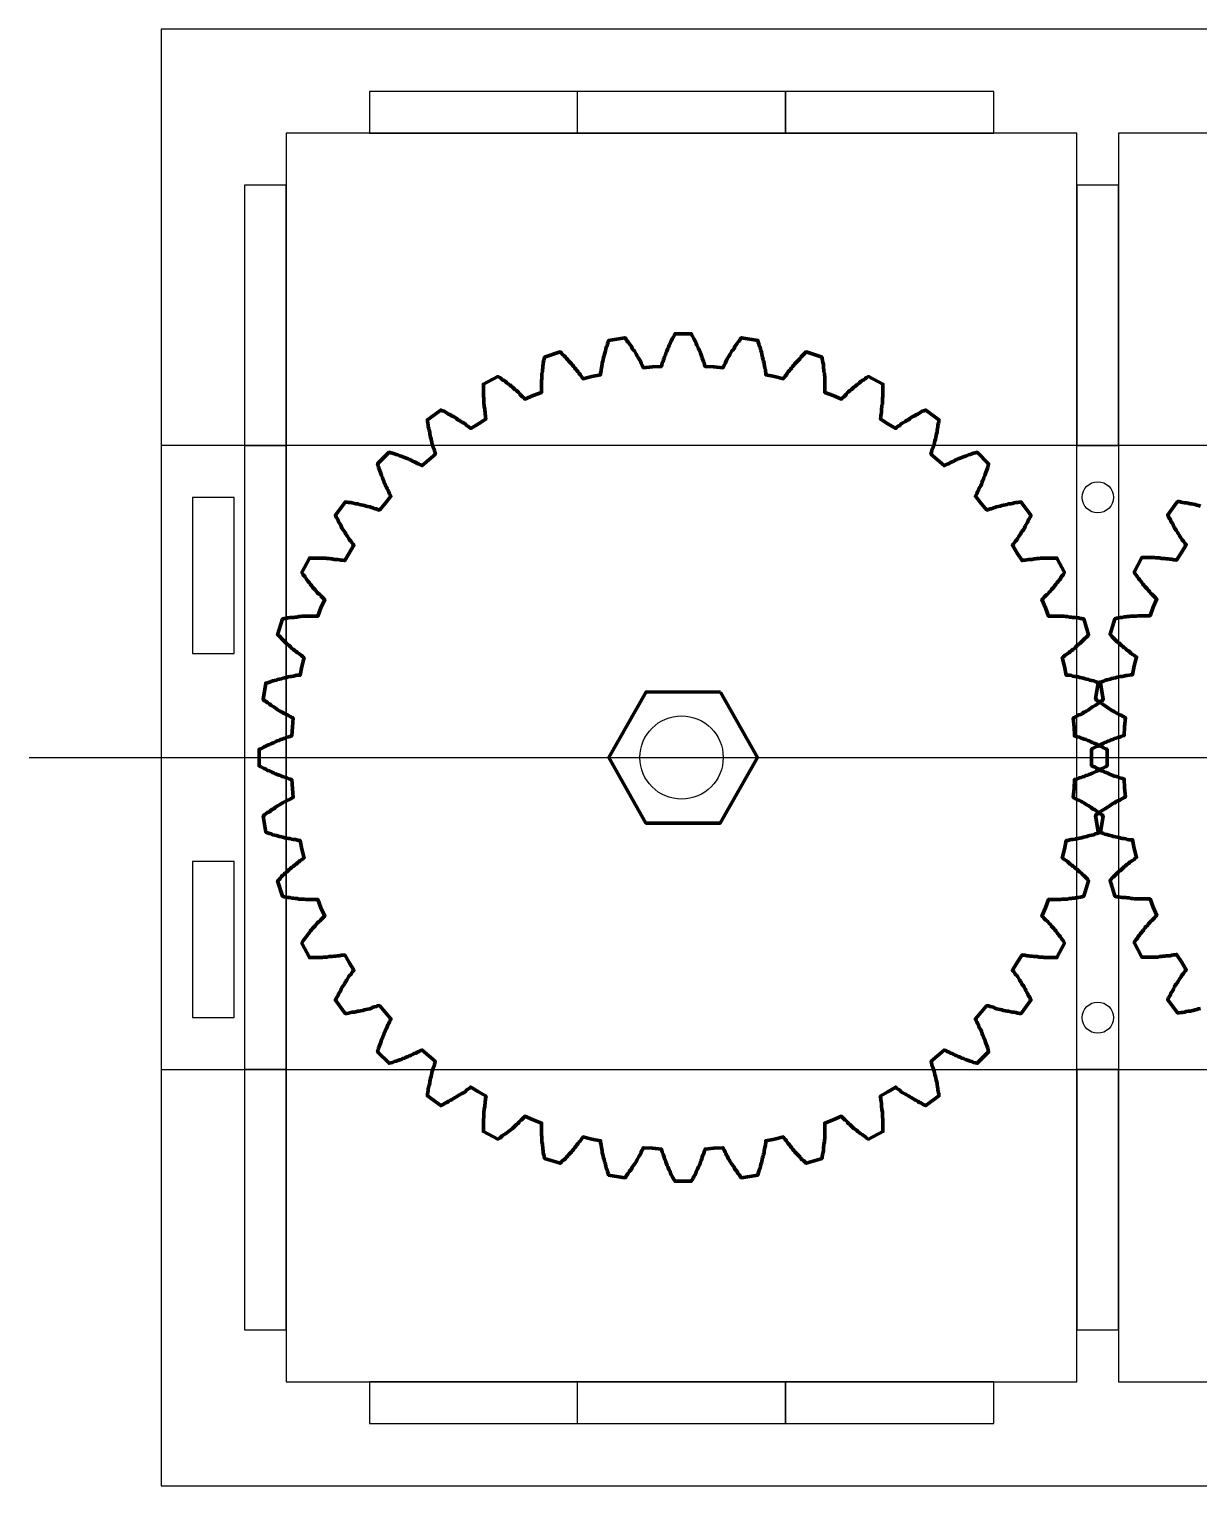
# Model space of a CAD drawing. Header units: millimetres. Extents: x -1288 to -435, y 250 to 901.
# Drawn here: x -1287.7 to -1175.3, y 284 to 424 of the extents above; entities that cross this region are included whole.
import ezdxf

# ---------------------------------------------------------------- set-up
doc = ezdxf.new("R2010")
doc.units = ezdxf.units.MM
doc.header["$MEASUREMENT"] = 0
for name, color, linetype, true_color in [('Layer 4', 18, 'Continuous', 0x000000), ('Livello 01', 80, 'Continuous', 0x37ff00), ('Livello 03', 150, 'Continuous', 0x0061ff), ('Predefinito', 18, 'Continuous', 0x000000)]:
    doc.layers.add(name, color=color, linetype=linetype, true_color=true_color)

msp = doc.modelspace()

# ---------------------------------------------------------------- linework, layer by layer
at = {"layer": 'Layer 4', "color": 18, "lineweight": 70, "true_color": 0x010101}
for points in [[(-1227.79, 391.54), (-1228.68, 391.46), (-1228.72, 391.58), (-1228.81, 391.75), (-1228.89, 391.88), (-1228.93, 392.01), (-1229.02, 392.18), (-1229.1, 392.35), (-1229.19, 392.47), (-1229.27, 392.6), (-1229.36, 392.77), (-1229.44, 392.9), (-1229.53, 393.07), (-1229.65, 393.19), (-1229.74, 393.32), (-1229.82, 393.49), (-1229.91, 393.62), (-1230.03, 393.79), (-1230.12, 393.91), (-1230.25, 394.04), (-1230.33, 394.21), (-1230.46, 394.34), (-1232.02, 394.08), (-1232.07, 393.91), (-1232.11, 393.74), (-1232.15, 393.57), (-1232.24, 393.45), (-1232.28, 393.24), (-1232.32, 393.11), (-1232.36, 392.94), (-1232.41, 392.77), (-1232.45, 392.6), (-1232.49, 392.43), (-1232.53, 392.26), (-1232.57, 392.09), (-1232.62, 391.92), (-1232.62, 391.8), (-1232.66, 391.63), (-1232.7, 391.42), (-1232.74, 391.29), (-1232.74, 391.12), (-1232.79, 390.95), (-1232.79, 390.78), (-1233.63, 390.61)], [(-1221.91, 391.54), (-1222.75, 391.58), (-1222.8, 391.75), (-1222.84, 391.92), (-1222.88, 392.05), (-1222.97, 392.22), (-1223.01, 392.39), (-1223.05, 392.52), (-1223.13, 392.69), (-1223.18, 392.85), (-1223.22, 392.98), (-1223.3, 393.15), (-1223.39, 393.32), (-1223.43, 393.45), (-1223.52, 393.62), (-1223.6, 393.79), (-1223.64, 393.91), (-1223.73, 394.08), (-1223.81, 394.25), (-1223.9, 394.38), (-1223.98, 394.55), (-1224.07, 394.72), (-1225.63, 394.72), (-1225.72, 394.55), (-1225.8, 394.38), (-1225.89, 394.25), (-1225.97, 394.08), (-1226.06, 393.91), (-1226.1, 393.79), (-1226.18, 393.62), (-1226.27, 393.45), (-1226.31, 393.32), (-1226.39, 393.15), (-1226.44, 392.98), (-1226.52, 392.85), (-1226.56, 392.69), (-1226.65, 392.52), (-1226.69, 392.39), (-1226.73, 392.22), (-1226.78, 392.05), (-1226.86, 391.92), (-1226.9, 391.75), (-1226.94, 391.58), (-1227.79, 391.54)], [(-1216.07, 390.61), (-1216.91, 390.78), (-1216.91, 390.95), (-1216.95, 391.12), (-1216.95, 391.29), (-1217, 391.42), (-1217.04, 391.63), (-1217.08, 391.8), (-1217.08, 391.92), (-1217.12, 392.09), (-1217.17, 392.26), (-1217.21, 392.43), (-1217.25, 392.6), (-1217.29, 392.77), (-1217.33, 392.94), (-1217.38, 393.11), (-1217.42, 393.24), (-1217.46, 393.45), (-1217.55, 393.57), (-1217.59, 393.74), (-1217.63, 393.91), (-1217.67, 394.08), (-1219.24, 394.34), (-1219.37, 394.21), (-1219.45, 394.04), (-1219.58, 393.91), (-1219.66, 393.79), (-1219.79, 393.62), (-1219.88, 393.49), (-1219.96, 393.32), (-1220.04, 393.19), (-1220.17, 393.07), (-1220.26, 392.9), (-1220.34, 392.77), (-1220.43, 392.6), (-1220.51, 392.47), (-1220.59, 392.35), (-1220.68, 392.18), (-1220.76, 392.01), (-1220.81, 391.88), (-1220.89, 391.75), (-1220.98, 391.58), (-1221.02, 391.46), (-1221.91, 391.54)], [(-1233.63, 390.61), (-1234.48, 390.4), (-1234.56, 390.53), (-1234.65, 390.65), (-1234.73, 390.78), (-1234.86, 390.95), (-1234.95, 391.08), (-1235.07, 391.2), (-1235.16, 391.33), (-1235.28, 391.46), (-1235.37, 391.58), (-1235.5, 391.71), (-1235.58, 391.84), (-1235.71, 391.97), (-1235.83, 392.09), (-1235.92, 392.22), (-1236.05, 392.35), (-1236.17, 392.47), (-1236.3, 392.6), (-1236.43, 392.73), (-1236.55, 392.85), (-1236.68, 392.98), (-1238.16, 392.47), (-1238.21, 392.3), (-1238.25, 392.14), (-1238.29, 391.97), (-1238.29, 391.8), (-1238.33, 391.63), (-1238.33, 391.42), (-1238.37, 391.29), (-1238.37, 391.08), (-1238.42, 390.95), (-1238.42, 390.4), (-1238.46, 390.23), (-1238.46, 389.09), (-1239.26, 388.79)], [(-1210.43, 388.79), (-1211.24, 389.09), (-1211.24, 390.61), (-1211.28, 390.74), (-1211.28, 390.95), (-1211.32, 391.08), (-1211.32, 391.29), (-1211.37, 391.42), (-1211.37, 391.8), (-1211.41, 391.97), (-1211.45, 392.14), (-1211.49, 392.3), (-1211.49, 392.47), (-1213.02, 392.98), (-1213.14, 392.85), (-1213.27, 392.73), (-1213.4, 392.6), (-1213.53, 392.47), (-1213.61, 392.35), (-1213.74, 392.22), (-1213.86, 392.09), (-1213.99, 391.97), (-1214.12, 391.84), (-1214.2, 391.71), (-1214.33, 391.58), (-1214.41, 391.46), (-1214.54, 391.33), (-1214.63, 391.2), (-1214.75, 391.08), (-1214.84, 390.95), (-1214.92, 390.78), (-1215.05, 390.65), (-1215.13, 390.53), (-1215.22, 390.4), (-1216.07, 390.61)], [(-1239.26, 388.79), (-1240.07, 388.45), (-1240.15, 388.58), (-1240.28, 388.66), (-1240.41, 388.79), (-1240.53, 388.92), (-1240.62, 389.04), (-1240.75, 389.13), (-1240.87, 389.26), (-1241, 389.34), (-1241.13, 389.47), (-1241.25, 389.59), (-1241.38, 389.68), (-1241.51, 389.81), (-1241.63, 389.89), (-1241.8, 390.02), (-1241.93, 390.15), (-1242.06, 390.23), (-1242.23, 390.31), (-1242.35, 390.44), (-1242.48, 390.53), (-1242.65, 390.61), (-1244.05, 389.89), (-1244.05, 388.71), (-1244, 388.54), (-1244, 387.99), (-1243.96, 387.86), (-1243.96, 387.69), (-1243.92, 387.52), (-1243.92, 387.35), (-1243.88, 387.18), (-1243.88, 387.01), (-1243.84, 386.84), (-1243.84, 386.67), (-1243.79, 386.55), (-1244.51, 386.08)], [(-1205.19, 386.08), (-1205.9, 386.55), (-1205.86, 386.67), (-1205.86, 386.84), (-1205.82, 387.01), (-1205.78, 387.18), (-1205.78, 387.52), (-1205.74, 387.69), (-1205.74, 387.86), (-1205.69, 387.99), (-1205.69, 388.54), (-1205.65, 388.71), (-1205.65, 389.89), (-1207.05, 390.61), (-1207.22, 390.53), (-1207.34, 390.44), (-1207.47, 390.31), (-1207.64, 390.23), (-1207.77, 390.15), (-1207.89, 390.02), (-1208.06, 389.89), (-1208.15, 389.81), (-1208.28, 389.68), (-1208.45, 389.59), (-1208.57, 389.47), (-1208.7, 389.34), (-1208.83, 389.26), (-1208.95, 389.13), (-1209.08, 389.04), (-1209.16, 388.92), (-1209.29, 388.79), (-1209.42, 388.66), (-1209.55, 388.58), (-1209.63, 388.45), (-1210.43, 388.79)], [(-1244.51, 386.08), (-1245.27, 385.62), (-1245.4, 385.74), (-1245.53, 385.83), (-1245.66, 385.91), (-1245.78, 386.04), (-1245.91, 386.12), (-1246.04, 386.21), (-1246.21, 386.29), (-1246.33, 386.38), (-1246.5, 386.46), (-1246.63, 386.59), (-1246.76, 386.67), (-1246.93, 386.76), (-1247.1, 386.84), (-1247.22, 386.93), (-1247.39, 387.01), (-1247.52, 387.1), (-1247.69, 387.18), (-1247.82, 387.27), (-1247.98, 387.31), (-1248.15, 387.39), (-1249.42, 386.46), (-1249.42, 386.29), (-1249.38, 386.12), (-1249.34, 385.95), (-1249.34, 385.79), (-1249.3, 385.62), (-1249.25, 385.45), (-1249.21, 385.28), (-1249.21, 385.11), (-1249.17, 384.94), (-1249.13, 384.77), (-1249.08, 384.6), (-1249.04, 384.43), (-1249, 384.26), (-1248.96, 384.09), (-1248.92, 383.96), (-1248.87, 383.8), (-1248.79, 383.63), (-1248.75, 383.5), (-1248.7, 383.33), (-1248.66, 383.16), (-1249.3, 382.61)], [(-1200.4, 382.61), (-1201.04, 383.16), (-1200.99, 383.33), (-1200.95, 383.5), (-1200.91, 383.63), (-1200.83, 383.8), (-1200.78, 383.96), (-1200.74, 384.09), (-1200.7, 384.26), (-1200.66, 384.43), (-1200.61, 384.6), (-1200.57, 384.77), (-1200.53, 384.94), (-1200.49, 385.11), (-1200.44, 385.28), (-1200.44, 385.45), (-1200.4, 385.62), (-1200.36, 385.79), (-1200.36, 385.95), (-1200.32, 386.12), (-1200.27, 386.29), (-1200.27, 386.46), (-1201.54, 387.39), (-1201.71, 387.31), (-1201.88, 387.27), (-1202.01, 387.18), (-1202.18, 387.1), (-1202.31, 387.01), (-1202.48, 386.93), (-1202.6, 386.84), (-1202.77, 386.76), (-1202.94, 386.67), (-1203.07, 386.59), (-1203.2, 386.46), (-1203.37, 386.38), (-1203.49, 386.29), (-1203.66, 386.21), (-1203.79, 386.12), (-1203.92, 386.04), (-1204.04, 385.91), (-1204.17, 385.83), (-1204.3, 385.74), (-1204.42, 385.62), (-1205.19, 386.08)], [(-1249.3, 382.61), (-1249.93, 382.06), (-1250.1, 382.14), (-1250.23, 382.19), (-1250.4, 382.27), (-1250.52, 382.36), (-1250.69, 382.4), (-1250.86, 382.48), (-1250.99, 382.57), (-1251.16, 382.65), (-1251.29, 382.69), (-1251.46, 382.78), (-1251.62, 382.82), (-1251.79, 382.91), (-1251.96, 382.95), (-1252.09, 382.99), (-1252.26, 383.08), (-1252.43, 383.12), (-1252.6, 383.2), (-1252.77, 383.24), (-1252.94, 383.29), (-1253.11, 383.33), (-1254.21, 382.23), (-1254.17, 382.06), (-1254.12, 381.89), (-1254.08, 381.72), (-1254, 381.55), (-1253.95, 381.38), (-1253.87, 381.21), (-1253.83, 381.09), (-1253.74, 380.92), (-1253.7, 380.75), (-1253.61, 380.58), (-1253.57, 380.41), (-1253.49, 380.28), (-1253.45, 380.11), (-1253.36, 379.99), (-1253.28, 379.82), (-1253.23, 379.69), (-1253.15, 379.52), (-1253.06, 379.35), (-1253.02, 379.22), (-1252.94, 379.1), (-1253.49, 378.42)], [(-1196.21, 378.42), (-1196.76, 379.1), (-1196.68, 379.22), (-1196.63, 379.35), (-1196.55, 379.52), (-1196.46, 379.69), (-1196.42, 379.82), (-1196.34, 379.99), (-1196.25, 380.11), (-1196.17, 380.28), (-1196.13, 380.41), (-1196.08, 380.58), (-1196, 380.75), (-1195.96, 380.92), (-1195.87, 381.09), (-1195.83, 381.21), (-1195.75, 381.38), (-1195.7, 381.55), (-1195.62, 381.72), (-1195.58, 381.89), (-1195.53, 382.06), (-1195.49, 382.23), (-1196.59, 383.33), (-1196.76, 383.29), (-1196.93, 383.24), (-1197.1, 383.2), (-1197.27, 383.12), (-1197.44, 383.08), (-1197.61, 382.99), (-1197.73, 382.95), (-1197.9, 382.91), (-1198.07, 382.82), (-1198.24, 382.78), (-1198.41, 382.69), (-1198.54, 382.65), (-1198.71, 382.57), (-1198.84, 382.48), (-1199, 382.4), (-1199.17, 382.36), (-1199.3, 382.27), (-1199.47, 382.19), (-1199.6, 382.14), (-1199.77, 382.06), (-1200.4, 382.61)], [(-1253.49, 378.42), (-1254.04, 377.78), (-1254.21, 377.83), (-1254.33, 377.91), (-1254.5, 377.91), (-1254.67, 378), (-1254.8, 378.04), (-1254.97, 378.08), (-1255.14, 378.12), (-1255.31, 378.16), (-1255.48, 378.21), (-1255.65, 378.25), (-1255.82, 378.29), (-1255.99, 378.33), (-1256.11, 378.38), (-1256.32, 378.38), (-1256.45, 378.42), (-1256.66, 378.46), (-1256.79, 378.5), (-1257, 378.5), (-1257.17, 378.55), (-1257.34, 378.55), (-1258.27, 377.28), (-1258.19, 377.11), (-1258.1, 376.98), (-1258.02, 376.81), (-1257.97, 376.64), (-1257.89, 376.51), (-1257.76, 376.34), (-1257.72, 376.22), (-1257.64, 376.05), (-1257.51, 375.88), (-1257.42, 375.75), (-1257.34, 375.62), (-1257.26, 375.46), (-1257.17, 375.33), (-1257.09, 375.2), (-1257, 375.07), (-1256.92, 374.91), (-1256.79, 374.78), (-1256.7, 374.65), (-1256.62, 374.52), (-1256.49, 374.4), (-1256.96, 373.64)], [(-1192.74, 373.64), (-1193.2, 374.4), (-1193.08, 374.52), (-1192.99, 374.65), (-1192.91, 374.78), (-1192.78, 374.91), (-1192.7, 375.07), (-1192.61, 375.2), (-1192.53, 375.33), (-1192.44, 375.46), (-1192.36, 375.62), (-1192.27, 375.75), (-1192.15, 375.88), (-1192.06, 376.05), (-1191.98, 376.22), (-1191.93, 376.34), (-1191.81, 376.51), (-1191.72, 376.64), (-1191.68, 376.81), (-1191.55, 376.98), (-1191.51, 377.11), (-1191.43, 377.28), (-1192.36, 378.55), (-1192.53, 378.55), (-1192.7, 378.5), (-1192.87, 378.5), (-1193.04, 378.46), (-1193.2, 378.42), (-1193.37, 378.38), (-1193.59, 378.38), (-1193.71, 378.33), (-1193.88, 378.29), (-1194.05, 378.25), (-1194.22, 378.21), (-1194.39, 378.16), (-1194.56, 378.12), (-1194.73, 378.08), (-1194.9, 378.04), (-1195.03, 378), (-1195.19, 377.91), (-1195.36, 377.91), (-1195.49, 377.83), (-1195.66, 377.78), (-1196.21, 378.42)], [(-1175.14, 378.17), (-1175.31, 378.22), (-1175.48, 378.26), (-1175.65, 378.3), (-1175.82, 378.34), (-1175.99, 378.39), (-1176.11, 378.39), (-1176.33, 378.43), (-1176.5, 378.47), (-1176.66, 378.47), (-1176.83, 378.51), (-1177, 378.55), (-1177.17, 378.6), (-1177.34, 378.6), (-1178.27, 377.33), (-1178.19, 377.16), (-1178.15, 376.99), (-1178.02, 376.86), (-1177.98, 376.69), (-1177.89, 376.57), (-1177.77, 376.4), (-1177.72, 376.23), (-1177.64, 376.1), (-1177.55, 375.93), (-1177.43, 375.8), (-1177.34, 375.63), (-1177.26, 375.51), (-1177.17, 375.38), (-1177.09, 375.21), (-1177, 375.08), (-1176.92, 374.96), (-1176.79, 374.83), (-1176.71, 374.7), (-1176.62, 374.58), (-1176.5, 374.45), (-1176.96, 373.69)], [(-1256.96, 373.64), (-1257.38, 372.92), (-1257.55, 372.96), (-1257.72, 372.96), (-1257.89, 373), (-1258.06, 373.04), (-1258.4, 373.04), (-1258.57, 373.09), (-1258.69, 373.09), (-1258.86, 373.13), (-1259.08, 373.13), (-1259.2, 373.17), (-1260.77, 373.17), (-1261.49, 371.77), (-1261.4, 371.6), (-1261.32, 371.48), (-1261.19, 371.35), (-1261.07, 371.18), (-1260.98, 371.05), (-1260.9, 370.93), (-1260.77, 370.8), (-1260.68, 370.67), (-1260.56, 370.54), (-1260.47, 370.38), (-1260.35, 370.25), (-1260.22, 370.12), (-1260.13, 369.99), (-1260.01, 369.87), (-1259.88, 369.74), (-1259.75, 369.66), (-1259.67, 369.53), (-1259.54, 369.4), (-1259.41, 369.27), (-1259.29, 369.19), (-1259.67, 368.39)], [(-1190.03, 368.39), (-1190.37, 369.19), (-1190.24, 369.27), (-1190.16, 369.4), (-1190.03, 369.53), (-1189.9, 369.66), (-1189.78, 369.74), (-1189.69, 369.87), (-1189.56, 369.99), (-1189.48, 370.12), (-1189.35, 370.25), (-1189.23, 370.38), (-1189.14, 370.54), (-1189.01, 370.67), (-1188.93, 370.8), (-1188.8, 370.93), (-1188.72, 371.05), (-1188.59, 371.18), (-1188.51, 371.35), (-1188.38, 371.48), (-1188.29, 371.6), (-1188.21, 371.77), (-1188.93, 373.17), (-1190.5, 373.17), (-1190.62, 373.13), (-1190.83, 373.13), (-1190.96, 373.09), (-1191.13, 373.09), (-1191.3, 373.04), (-1191.64, 373.04), (-1191.81, 373), (-1191.98, 372.96), (-1192.15, 372.96), (-1192.27, 372.92), (-1192.74, 373.64)], [(-1176.96, 373.69), (-1177.43, 372.97), (-1177.55, 373.01), (-1177.72, 373.01), (-1177.89, 373.05), (-1178.06, 373.05), (-1178.23, 373.09), (-1178.4, 373.09), (-1178.57, 373.14), (-1178.87, 373.14), (-1179.08, 373.18), (-1179.42, 373.18), (-1179.54, 373.22), (-1180.77, 373.22), (-1181.49, 371.82), (-1181.41, 371.65), (-1181.32, 371.53), (-1181.19, 371.36), (-1181.11, 371.23), (-1180.98, 371.1), (-1180.9, 370.98), (-1180.77, 370.81), (-1180.69, 370.68), (-1180.56, 370.55), (-1180.48, 370.43), (-1180.35, 370.3), (-1180.22, 370.17), (-1180.14, 370.05), (-1180.01, 369.92), (-1179.92, 369.79), (-1179.8, 369.71), (-1179.67, 369.58), (-1179.54, 369.45), (-1179.46, 369.33), (-1179.33, 369.24), (-1179.67, 368.44)], [(-1259.67, 368.39), (-1259.96, 367.58), (-1261.45, 367.58), (-1261.62, 367.54), (-1261.78, 367.54), (-1261.95, 367.5), (-1262.12, 367.5), (-1262.29, 367.45), (-1262.63, 367.45), (-1262.84, 367.41), (-1263.01, 367.37), (-1263.18, 367.37), (-1263.35, 367.33), (-1263.82, 365.8), (-1263.69, 365.68), (-1263.56, 365.55), (-1263.48, 365.46), (-1263.35, 365.34), (-1263.22, 365.21), (-1263.1, 365.08), (-1262.97, 364.96), (-1262.84, 364.87), (-1262.72, 364.75), (-1262.59, 364.62), (-1262.46, 364.49), (-1262.34, 364.41), (-1262.21, 364.28), (-1262.04, 364.19), (-1261.91, 364.07), (-1261.78, 363.98), (-1261.66, 363.9), (-1261.53, 363.81), (-1261.4, 363.69), (-1261.28, 363.6), (-1261.49, 362.76)], [(-1188.21, 362.76), (-1188.42, 363.6), (-1188.29, 363.69), (-1188.17, 363.81), (-1188.04, 363.9), (-1187.87, 363.98), (-1187.79, 364.07), (-1187.66, 364.19), (-1187.49, 364.28), (-1187.36, 364.41), (-1187.24, 364.49), (-1187.11, 364.62), (-1186.98, 364.75), (-1186.85, 364.87), (-1186.73, 364.96), (-1186.6, 365.08), (-1186.47, 365.21), (-1186.35, 365.34), (-1186.22, 365.46), (-1186.09, 365.55), (-1185.97, 365.68), (-1185.88, 365.8), (-1186.35, 367.33), (-1186.52, 367.37), (-1186.69, 367.37), (-1186.85, 367.41), (-1187.07, 367.45), (-1187.41, 367.45), (-1187.53, 367.5), (-1187.74, 367.5), (-1187.87, 367.54), (-1188.08, 367.54), (-1188.25, 367.58), (-1189.73, 367.58), (-1190.03, 368.39)], [(-1179.67, 368.44), (-1179.97, 367.63), (-1181.11, 367.63), (-1181.28, 367.59), (-1181.83, 367.59), (-1181.96, 367.55), (-1182.17, 367.55), (-1182.29, 367.51), (-1182.51, 367.51), (-1182.63, 367.46), (-1182.85, 367.46), (-1183.01, 367.42), (-1183.18, 367.38), (-1183.35, 367.34), (-1183.82, 365.85), (-1183.73, 365.73), (-1183.61, 365.6), (-1183.48, 365.47), (-1183.35, 365.35), (-1183.23, 365.22), (-1183.1, 365.09), (-1182.97, 365.01), (-1182.85, 364.88), (-1182.72, 364.75), (-1182.59, 364.67), (-1182.46, 364.54), (-1182.34, 364.46), (-1182.21, 364.33), (-1182.04, 364.25), (-1181.91, 364.12), (-1181.83, 364.03), (-1181.66, 363.91), (-1181.53, 363.82), (-1181.41, 363.74), (-1181.28, 363.65), (-1181.49, 362.81)], [(-1261.49, 362.76), (-1261.66, 361.91), (-1262, 361.91), (-1262.12, 361.87), (-1262.29, 361.82), (-1262.5, 361.78), (-1262.63, 361.78), (-1262.8, 361.74), (-1262.97, 361.7), (-1263.14, 361.66), (-1263.31, 361.61), (-1263.44, 361.57), (-1263.65, 361.53), (-1263.82, 361.49), (-1263.94, 361.44), (-1264.11, 361.4), (-1264.28, 361.36), (-1264.45, 361.32), (-1264.62, 361.23), (-1264.79, 361.19), (-1264.96, 361.15), (-1265.21, 359.58), (-1265.09, 359.45), (-1264.92, 359.37), (-1264.79, 359.24), (-1264.62, 359.16), (-1264.49, 359.03), (-1264.37, 358.95), (-1264.2, 358.86), (-1264.07, 358.78), (-1263.94, 358.69), (-1263.77, 358.56), (-1263.65, 358.48), (-1263.48, 358.4), (-1263.35, 358.35), (-1263.22, 358.23), (-1263.05, 358.14), (-1262.89, 358.1), (-1262.76, 358.01), (-1262.63, 357.93), (-1262.46, 357.84), (-1262.34, 357.8), (-1262.38, 356.91)], [(-1187.28, 356.91), (-1187.36, 357.8), (-1187.24, 357.84), (-1187.07, 357.93), (-1186.94, 358.01), (-1186.81, 358.1), (-1186.64, 358.14), (-1186.47, 358.23), (-1186.35, 358.35), (-1186.22, 358.4), (-1186.05, 358.48), (-1185.92, 358.56), (-1185.75, 358.69), (-1185.63, 358.78), (-1185.5, 358.86), (-1185.33, 358.95), (-1185.2, 359.03), (-1185.03, 359.16), (-1184.91, 359.24), (-1184.78, 359.37), (-1184.61, 359.45), (-1184.48, 359.58), (-1184.74, 361.15), (-1184.91, 361.19), (-1185.08, 361.23), (-1185.25, 361.32), (-1185.37, 361.36), (-1185.58, 361.4), (-1185.75, 361.44), (-1185.88, 361.49), (-1186.05, 361.53), (-1186.22, 361.57), (-1186.39, 361.61), (-1186.56, 361.66), (-1186.73, 361.7), (-1186.9, 361.74), (-1187.07, 361.78), (-1187.19, 361.78), (-1187.41, 361.82), (-1187.53, 361.87), (-1187.7, 361.91), (-1188.04, 361.91), (-1188.21, 362.76)], [(-1181.49, 362.81), (-1181.66, 361.96), (-1181.83, 361.96), (-1182, 361.92), (-1182.17, 361.88), (-1182.29, 361.88), (-1182.51, 361.83), (-1182.63, 361.79), (-1182.8, 361.79), (-1182.97, 361.75), (-1183.14, 361.71), (-1183.31, 361.66), (-1183.48, 361.62), (-1183.65, 361.58), (-1183.82, 361.54), (-1183.95, 361.49), (-1184.12, 361.45), (-1184.33, 361.41), (-1184.45, 361.33), (-1184.62, 361.28), (-1184.79, 361.24), (-1184.96, 361.16), (-1185.22, 359.63), (-1185.09, 359.5), (-1184.92, 359.38), (-1184.79, 359.29), (-1184.67, 359.21), (-1184.5, 359.08), (-1184.37, 359), (-1184.2, 358.91), (-1184.07, 358.79), (-1183.95, 358.7), (-1183.78, 358.62), (-1183.65, 358.53), (-1183.48, 358.45), (-1183.35, 358.36), (-1183.23, 358.28), (-1183.06, 358.19), (-1182.89, 358.11), (-1182.76, 358.07), (-1182.63, 357.98), (-1182.46, 357.9), (-1182.34, 357.85), (-1182.42, 356.96)], [(-1221.27, 360.29), (-1217.7, 353.99), (-1221.28, 347.7), (-1228.43, 347.7), (-1232, 354), (-1228.42, 360.3), (-1221.27, 360.29)], [(-1262.38, 356.91), (-1262.46, 356.07), (-1262.63, 356.02), (-1262.76, 355.98), (-1262.93, 355.94), (-1263.1, 355.86), (-1263.22, 355.81), (-1263.39, 355.77), (-1263.56, 355.73), (-1263.69, 355.64), (-1263.86, 355.6), (-1264.03, 355.52), (-1264.16, 355.43), (-1264.32, 355.39), (-1264.49, 355.31), (-1264.62, 355.26), (-1264.79, 355.18), (-1264.96, 355.09), (-1265.13, 355.01), (-1265.26, 354.92), (-1265.43, 354.84), (-1265.6, 354.8), (-1265.6, 353.19), (-1265.43, 353.1), (-1265.26, 353.02), (-1265.13, 352.93), (-1264.96, 352.89), (-1264.79, 352.76), (-1264.62, 352.72), (-1264.49, 352.64), (-1264.32, 352.55), (-1264.16, 352.51), (-1264.03, 352.43), (-1263.86, 352.38), (-1263.69, 352.3), (-1263.56, 352.26), (-1263.39, 352.17), (-1263.22, 352.13), (-1263.1, 352.09), (-1262.93, 352.05), (-1262.76, 351.96), (-1262.63, 351.92), (-1262.46, 351.88), (-1262.38, 351.03)], [(-1187.28, 351.03), (-1187.24, 351.88), (-1187.07, 351.92), (-1186.94, 351.96), (-1186.77, 352.05), (-1186.6, 352.09), (-1186.47, 352.13), (-1186.3, 352.17), (-1186.14, 352.26), (-1185.97, 352.3), (-1185.84, 352.38), (-1185.67, 352.43), (-1185.5, 352.51), (-1185.37, 352.55), (-1185.2, 352.64), (-1185.03, 352.72), (-1184.91, 352.76), (-1184.74, 352.89), (-1184.57, 352.93), (-1184.44, 353.02), (-1184.27, 353.1), (-1184.1, 353.19), (-1184.1, 354.8), (-1184.27, 354.84), (-1184.44, 354.92), (-1184.57, 355.01), (-1184.74, 355.09), (-1184.91, 355.18), (-1185.03, 355.26), (-1185.2, 355.31), (-1185.37, 355.39), (-1185.5, 355.43), (-1185.67, 355.52), (-1185.84, 355.6), (-1185.97, 355.64), (-1186.14, 355.73), (-1186.3, 355.77), (-1186.47, 355.81), (-1186.6, 355.86), (-1186.77, 355.94), (-1186.94, 355.98), (-1187.07, 356.02), (-1187.24, 356.07), (-1187.28, 356.91)], [(-1182.42, 356.96), (-1182.46, 356.12), (-1182.63, 356.08), (-1182.76, 356.03), (-1182.93, 355.95), (-1183.1, 355.91), (-1183.23, 355.86), (-1183.4, 355.82), (-1183.57, 355.74), (-1183.73, 355.69), (-1183.86, 355.61), (-1184.03, 355.57), (-1184.2, 355.48), (-1184.33, 355.44), (-1184.5, 355.36), (-1184.67, 355.27), (-1184.79, 355.23), (-1184.96, 355.1), (-1185.13, 355.06), (-1185.26, 354.98), (-1185.43, 354.89), (-1185.6, 354.81), (-1185.6, 353.2), (-1185.43, 353.15), (-1185.26, 353.07), (-1185.13, 352.99), (-1184.96, 352.9), (-1184.79, 352.82), (-1184.67, 352.73), (-1184.5, 352.69), (-1184.33, 352.6), (-1184.2, 352.56), (-1184.03, 352.48), (-1183.86, 352.39), (-1183.73, 352.35), (-1183.57, 352.27), (-1183.4, 352.22), (-1183.23, 352.18), (-1183.1, 352.14), (-1182.93, 352.05), (-1182.76, 352.01), (-1182.63, 351.97), (-1182.46, 351.93), (-1182.42, 351.08)], [(-1262.38, 351.03), (-1262.34, 350.14), (-1262.46, 350.1), (-1262.63, 350.01), (-1262.76, 349.93), (-1262.89, 349.89), (-1263.05, 349.8), (-1263.22, 349.72), (-1263.35, 349.63), (-1263.48, 349.55), (-1263.65, 349.46), (-1263.77, 349.38), (-1263.94, 349.29), (-1264.07, 349.21), (-1264.2, 349.08), (-1264.37, 349), (-1264.49, 348.91), (-1264.62, 348.79), (-1264.79, 348.7), (-1264.92, 348.62), (-1265.09, 348.49), (-1265.21, 348.36), (-1264.96, 346.84), (-1264.79, 346.75), (-1264.62, 346.71), (-1264.45, 346.67), (-1264.28, 346.58), (-1264.11, 346.54), (-1263.94, 346.5), (-1263.82, 346.46), (-1263.65, 346.41), (-1263.44, 346.37), (-1263.31, 346.33), (-1263.14, 346.29), (-1262.97, 346.25), (-1262.8, 346.2), (-1262.63, 346.2), (-1262.5, 346.16), (-1262.29, 346.12), (-1262.12, 346.12), (-1262, 346.08), (-1261.83, 346.03), (-1261.66, 346.03), (-1261.49, 345.19)], [(-1188.21, 345.19), (-1188.04, 346.03), (-1187.87, 346.03), (-1187.7, 346.08), (-1187.53, 346.12), (-1187.41, 346.12), (-1187.19, 346.16), (-1187.07, 346.2), (-1186.9, 346.2), (-1186.73, 346.25), (-1186.56, 346.29), (-1186.39, 346.33), (-1186.22, 346.37), (-1186.05, 346.41), (-1185.88, 346.46), (-1185.75, 346.5), (-1185.58, 346.54), (-1185.37, 346.58), (-1185.25, 346.67), (-1185.08, 346.71), (-1184.91, 346.75), (-1184.74, 346.84), (-1184.48, 348.36), (-1184.61, 348.49), (-1184.78, 348.62), (-1184.91, 348.7), (-1185.03, 348.79), (-1185.2, 348.91), (-1185.33, 349), (-1185.5, 349.08), (-1185.63, 349.21), (-1185.75, 349.29), (-1185.92, 349.38), (-1186.05, 349.46), (-1186.22, 349.55), (-1186.35, 349.63), (-1186.47, 349.72), (-1186.64, 349.8), (-1186.81, 349.89), (-1186.94, 349.93), (-1187.07, 350.01), (-1187.24, 350.1), (-1187.36, 350.14), (-1187.28, 351.03)], [(-1182.42, 351.08), (-1182.34, 350.19), (-1182.46, 350.15), (-1182.63, 350.06), (-1182.76, 349.98), (-1182.89, 349.9), (-1183.06, 349.85), (-1183.23, 349.77), (-1183.35, 349.64), (-1183.48, 349.6), (-1183.65, 349.51), (-1183.78, 349.43), (-1183.95, 349.3), (-1184.07, 349.22), (-1184.2, 349.13), (-1184.37, 349.05), (-1184.5, 348.96), (-1184.67, 348.84), (-1184.79, 348.75), (-1184.92, 348.63), (-1185.09, 348.54), (-1185.22, 348.41), (-1184.96, 346.85), (-1184.79, 346.8), (-1184.62, 346.76), (-1184.45, 346.68), (-1184.33, 346.64), (-1184.12, 346.59), (-1183.95, 346.55), (-1183.82, 346.51), (-1183.65, 346.47), (-1183.48, 346.42), (-1183.31, 346.38), (-1183.14, 346.34), (-1182.97, 346.3), (-1182.8, 346.25), (-1182.63, 346.21), (-1182.51, 346.21), (-1182.29, 346.17), (-1182.17, 346.13), (-1182, 346.09), (-1181.66, 346.09), (-1181.49, 345.24)], [(-1261.49, 345.19), (-1261.28, 344.34), (-1261.4, 344.26), (-1261.53, 344.17), (-1261.66, 344.09), (-1261.78, 343.96), (-1261.91, 343.87), (-1262.04, 343.75), (-1262.21, 343.66), (-1262.34, 343.54), (-1262.46, 343.45), (-1262.59, 343.32), (-1262.72, 343.24), (-1262.84, 343.11), (-1262.97, 342.99), (-1263.1, 342.9), (-1263.22, 342.77), (-1263.35, 342.65), (-1263.48, 342.52), (-1263.56, 342.39), (-1263.69, 342.27), (-1263.82, 342.14), (-1263.35, 340.66), (-1263.18, 340.62), (-1263.01, 340.57), (-1262.84, 340.53), (-1262.63, 340.53), (-1262.5, 340.49), (-1262.29, 340.49), (-1262.12, 340.45), (-1261.95, 340.45), (-1261.78, 340.4), (-1261.28, 340.4), (-1261.11, 340.36), (-1259.96, 340.36), (-1259.67, 339.56)], [(-1190.03, 339.56), (-1189.73, 340.36), (-1188.59, 340.36), (-1188.42, 340.4), (-1187.87, 340.4), (-1187.74, 340.45), (-1187.53, 340.45), (-1187.41, 340.49), (-1187.19, 340.49), (-1187.07, 340.53), (-1186.85, 340.53), (-1186.69, 340.57), (-1186.52, 340.62), (-1186.35, 340.66), (-1185.88, 342.14), (-1185.97, 342.27), (-1186.09, 342.39), (-1186.22, 342.52), (-1186.35, 342.65), (-1186.47, 342.77), (-1186.6, 342.9), (-1186.73, 342.99), (-1186.85, 343.11), (-1186.98, 343.24), (-1187.11, 343.32), (-1187.24, 343.45), (-1187.36, 343.54), (-1187.49, 343.66), (-1187.66, 343.75), (-1187.79, 343.87), (-1187.87, 343.96), (-1188.04, 344.09), (-1188.17, 344.17), (-1188.29, 344.26), (-1188.42, 344.34), (-1188.21, 345.19)], [(-1181.49, 345.24), (-1181.28, 344.39), (-1181.41, 344.31), (-1181.53, 344.18), (-1181.66, 344.1), (-1181.83, 344.01), (-1181.91, 343.93), (-1182.04, 343.8), (-1182.21, 343.71), (-1182.34, 343.59), (-1182.46, 343.5), (-1182.59, 343.38), (-1182.72, 343.25), (-1182.85, 343.12), (-1182.97, 343.04), (-1183.1, 342.91), (-1183.23, 342.78), (-1183.35, 342.66), (-1183.48, 342.53), (-1183.61, 342.44), (-1183.73, 342.32), (-1183.82, 342.19), (-1183.35, 340.67), (-1183.18, 340.62), (-1183.01, 340.62), (-1182.85, 340.58), (-1182.63, 340.54), (-1182.29, 340.54), (-1182.17, 340.5), (-1181.96, 340.5), (-1181.83, 340.45), (-1181.62, 340.45), (-1181.45, 340.41), (-1179.97, 340.41), (-1179.67, 339.61)], [(-1259.67, 339.56), (-1259.29, 338.75), (-1259.41, 338.67), (-1259.54, 338.54), (-1259.67, 338.41), (-1259.75, 338.29), (-1259.88, 338.2), (-1260.01, 338.08), (-1260.13, 337.95), (-1260.22, 337.82), (-1260.35, 337.69), (-1260.47, 337.57), (-1260.56, 337.44), (-1260.68, 337.31), (-1260.77, 337.19), (-1260.9, 337.02), (-1260.98, 336.89), (-1261.07, 336.76), (-1261.19, 336.64), (-1261.32, 336.47), (-1261.4, 336.34), (-1261.49, 336.17), (-1260.77, 334.77), (-1259.54, 334.77), (-1259.41, 334.82), (-1259.08, 334.82), (-1258.86, 334.86), (-1258.57, 334.86), (-1258.4, 334.9), (-1258.23, 334.9), (-1258.06, 334.94), (-1257.89, 334.94), (-1257.72, 334.99), (-1257.55, 334.99), (-1257.38, 335.03), (-1256.96, 334.31)], [(-1192.74, 334.31), (-1192.27, 335.03), (-1192.15, 334.99), (-1191.98, 334.99), (-1191.81, 334.94), (-1191.64, 334.94), (-1191.47, 334.9), (-1191.3, 334.9), (-1191.13, 334.86), (-1190.83, 334.86), (-1190.62, 334.82), (-1190.28, 334.82), (-1190.16, 334.77), (-1188.93, 334.77), (-1188.21, 336.17), (-1188.29, 336.34), (-1188.38, 336.47), (-1188.51, 336.64), (-1188.59, 336.76), (-1188.72, 336.89), (-1188.8, 337.02), (-1188.93, 337.19), (-1189.01, 337.31), (-1189.14, 337.44), (-1189.23, 337.57), (-1189.35, 337.69), (-1189.48, 337.82), (-1189.56, 337.95), (-1189.69, 338.08), (-1189.78, 338.2), (-1189.9, 338.29), (-1190.03, 338.41), (-1190.16, 338.54), (-1190.24, 338.67), (-1190.37, 338.75), (-1190.03, 339.56)], [(-1179.67, 339.61), (-1179.33, 338.8), (-1179.46, 338.72), (-1179.54, 338.59), (-1179.67, 338.47), (-1179.8, 338.34), (-1179.92, 338.25), (-1180.01, 338.13), (-1180.14, 338), (-1180.22, 337.87), (-1180.35, 337.75), (-1180.48, 337.62), (-1180.56, 337.45), (-1180.69, 337.32), (-1180.77, 337.2), (-1180.9, 337.07), (-1180.98, 336.94), (-1181.11, 336.81), (-1181.19, 336.64), (-1181.32, 336.52), (-1181.41, 336.39), (-1181.49, 336.22), (-1180.77, 334.82), (-1179.2, 334.82), (-1179.08, 334.87), (-1178.87, 334.87), (-1178.74, 334.91), (-1178.57, 334.91), (-1178.4, 334.95), (-1178.06, 334.95), (-1177.89, 334.99), (-1177.72, 335.04), (-1177.55, 335.04), (-1177.43, 335.08), (-1176.96, 334.36)], [(-1256.96, 334.31), (-1256.49, 333.55), (-1256.62, 333.42), (-1256.7, 333.29), (-1256.79, 333.16), (-1256.92, 333.04), (-1257, 332.91), (-1257.09, 332.78), (-1257.17, 332.61), (-1257.26, 332.49), (-1257.34, 332.36), (-1257.42, 332.19), (-1257.51, 332.06), (-1257.64, 331.89), (-1257.72, 331.77), (-1257.76, 331.6), (-1257.89, 331.43), (-1257.97, 331.3), (-1258.02, 331.13), (-1258.1, 331.01), (-1258.19, 330.84), (-1258.27, 330.67), (-1257.34, 329.4), (-1257.17, 329.4), (-1257, 329.44), (-1256.79, 329.48), (-1256.66, 329.52), (-1256.45, 329.52), (-1256.32, 329.57), (-1256.11, 329.61), (-1255.99, 329.61), (-1255.82, 329.65), (-1255.65, 329.69), (-1255.48, 329.74), (-1255.31, 329.78), (-1255.14, 329.82), (-1254.97, 329.86), (-1254.8, 329.91), (-1254.67, 329.99), (-1254.5, 330.03), (-1254.33, 330.07), (-1254.21, 330.12), (-1254.04, 330.16), (-1253.49, 329.52)], [(-1196.21, 329.52), (-1195.66, 330.16), (-1195.49, 330.12), (-1195.36, 330.07), (-1195.19, 330.03), (-1195.03, 329.99), (-1194.9, 329.91), (-1194.73, 329.86), (-1194.56, 329.82), (-1194.39, 329.78), (-1194.22, 329.74), (-1194.05, 329.69), (-1193.88, 329.65), (-1193.71, 329.61), (-1193.59, 329.61), (-1193.37, 329.57), (-1193.2, 329.52), (-1193.04, 329.52), (-1192.87, 329.48), (-1192.7, 329.44), (-1192.53, 329.4), (-1192.36, 329.4), (-1191.43, 330.67), (-1191.51, 330.84), (-1191.55, 331.01), (-1191.68, 331.13), (-1191.72, 331.3), (-1191.81, 331.43), (-1191.93, 331.6), (-1191.98, 331.77), (-1192.06, 331.89), (-1192.15, 332.06), (-1192.27, 332.19), (-1192.36, 332.36), (-1192.44, 332.49), (-1192.53, 332.61), (-1192.61, 332.78), (-1192.7, 332.91), (-1192.78, 333.04), (-1192.91, 333.16), (-1192.99, 333.29), (-1193.08, 333.42), (-1193.2, 333.55), (-1192.74, 334.31)], [(-1176.96, 334.36), (-1176.5, 333.6), (-1176.62, 333.47), (-1176.71, 333.34), (-1176.79, 333.22), (-1176.92, 333.09), (-1177, 332.92), (-1177.09, 332.79), (-1177.17, 332.67), (-1177.26, 332.54), (-1177.34, 332.37), (-1177.43, 332.24), (-1177.55, 332.12), (-1177.64, 331.95), (-1177.72, 331.78), (-1177.77, 331.65), (-1177.89, 331.48), (-1177.98, 331.35), (-1178.02, 331.18), (-1178.15, 331.01), (-1178.19, 330.89), (-1178.27, 330.72), (-1177.34, 329.45), (-1177.17, 329.45), (-1177, 329.49), (-1176.83, 329.49), (-1176.66, 329.53), (-1176.5, 329.58), (-1176.33, 329.62), (-1176.11, 329.62), (-1175.99, 329.66), (-1175.82, 329.7), (-1175.65, 329.74), (-1175.48, 329.79), (-1175.31, 329.83), (-1175.14, 329.87)], [(-1253.49, 329.52), (-1252.94, 328.89), (-1253.02, 328.72), (-1253.06, 328.59), (-1253.15, 328.42), (-1253.23, 328.3), (-1253.28, 328.13), (-1253.36, 327.96), (-1253.45, 327.83), (-1253.49, 327.66), (-1253.57, 327.53), (-1253.61, 327.36), (-1253.7, 327.2), (-1253.74, 327.03), (-1253.83, 326.9), (-1253.87, 326.73), (-1253.95, 326.56), (-1254, 326.39), (-1254.08, 326.22), (-1254.12, 326.05), (-1254.17, 325.88), (-1254.21, 325.71), (-1253.11, 324.61), (-1252.94, 324.66), (-1252.77, 324.7), (-1252.6, 324.78), (-1252.43, 324.82), (-1252.26, 324.87), (-1252.09, 324.95), (-1251.96, 324.99), (-1251.79, 325.08), (-1251.62, 325.12), (-1251.46, 325.21), (-1251.29, 325.25), (-1251.16, 325.33), (-1250.99, 325.38), (-1250.86, 325.46), (-1250.69, 325.54), (-1250.52, 325.59), (-1250.4, 325.67), (-1250.23, 325.76), (-1250.1, 325.84), (-1249.93, 325.88), (-1249.3, 325.33)], [(-1200.4, 325.33), (-1199.77, 325.88), (-1199.6, 325.84), (-1199.47, 325.76), (-1199.3, 325.67), (-1199.17, 325.59), (-1199, 325.54), (-1198.84, 325.46), (-1198.71, 325.38), (-1198.54, 325.33), (-1198.41, 325.25), (-1198.24, 325.21), (-1198.07, 325.12), (-1197.9, 325.08), (-1197.73, 324.99), (-1197.61, 324.95), (-1197.44, 324.87), (-1197.27, 324.82), (-1197.1, 324.78), (-1196.93, 324.7), (-1196.76, 324.66), (-1196.59, 324.61), (-1195.49, 325.71), (-1195.53, 325.88), (-1195.58, 326.05), (-1195.62, 326.22), (-1195.7, 326.39), (-1195.75, 326.56), (-1195.83, 326.73), (-1195.87, 326.9), (-1195.96, 327.03), (-1196, 327.2), (-1196.08, 327.36), (-1196.13, 327.53), (-1196.17, 327.66), (-1196.25, 327.83), (-1196.34, 327.96), (-1196.42, 328.13), (-1196.46, 328.3), (-1196.55, 328.42), (-1196.63, 328.59), (-1196.68, 328.72), (-1196.76, 328.89), (-1196.21, 329.52)], [(-1249.3, 325.33), (-1248.66, 324.78), (-1248.7, 324.66), (-1248.75, 324.49), (-1248.79, 324.32), (-1248.87, 324.19), (-1248.92, 324.02), (-1248.96, 323.85), (-1249, 323.68), (-1249.04, 323.51), (-1249.08, 323.34), (-1249.13, 323.17), (-1249.17, 323), (-1249.21, 322.88), (-1249.21, 322.71), (-1249.25, 322.5), (-1249.3, 322.37), (-1249.34, 322.16), (-1249.34, 322.03), (-1249.38, 321.82), (-1249.42, 321.65), (-1249.42, 321.48), (-1248.15, 320.55), (-1247.98, 320.63), (-1247.82, 320.72), (-1247.69, 320.8), (-1247.52, 320.85), (-1247.39, 320.97), (-1247.22, 321.06), (-1247.1, 321.1), (-1246.93, 321.23), (-1246.76, 321.31), (-1246.63, 321.4), (-1246.5, 321.48), (-1246.33, 321.57), (-1246.21, 321.65), (-1246.04, 321.73), (-1245.91, 321.82), (-1245.78, 321.9), (-1245.66, 322.03), (-1245.53, 322.12), (-1245.4, 322.2), (-1245.27, 322.33), (-1244.51, 321.86)], [(-1205.19, 321.86), (-1204.42, 322.33), (-1204.3, 322.2), (-1204.17, 322.12), (-1204.04, 322.03), (-1203.92, 321.9), (-1203.79, 321.82), (-1203.66, 321.73), (-1203.49, 321.65), (-1203.37, 321.57), (-1203.2, 321.48), (-1203.07, 321.4), (-1202.94, 321.31), (-1202.77, 321.23), (-1202.6, 321.1), (-1202.48, 321.06), (-1202.31, 320.97), (-1202.18, 320.85), (-1202.01, 320.8), (-1201.88, 320.72), (-1201.71, 320.63), (-1201.54, 320.55), (-1200.27, 321.48), (-1200.27, 321.65), (-1200.32, 321.82), (-1200.36, 322.03), (-1200.36, 322.16), (-1200.4, 322.37), (-1200.44, 322.5), (-1200.44, 322.71), (-1200.49, 322.88), (-1200.53, 323), (-1200.57, 323.17), (-1200.61, 323.34), (-1200.66, 323.51), (-1200.7, 323.68), (-1200.74, 323.85), (-1200.78, 324.02), (-1200.83, 324.19), (-1200.91, 324.32), (-1200.95, 324.49), (-1200.99, 324.66), (-1201.04, 324.78), (-1200.4, 325.33)], [(-1244.51, 321.86), (-1243.79, 321.44), (-1243.84, 321.27), (-1243.84, 321.1), (-1243.88, 320.93), (-1243.88, 320.76), (-1243.92, 320.63), (-1243.92, 320.42), (-1243.96, 320.25), (-1243.96, 320.13), (-1244, 319.96), (-1244, 319.41), (-1244.05, 319.28), (-1244.05, 318.05), (-1242.65, 317.33), (-1242.48, 317.42), (-1242.35, 317.54), (-1242.23, 317.63), (-1242.06, 317.76), (-1241.93, 317.84), (-1241.8, 317.92), (-1241.63, 318.05), (-1241.51, 318.14), (-1241.38, 318.26), (-1241.25, 318.35), (-1241.13, 318.47), (-1241, 318.6), (-1240.87, 318.73), (-1240.75, 318.81), (-1240.62, 318.94), (-1240.53, 319.07), (-1240.41, 319.15), (-1240.28, 319.28), (-1240.15, 319.41), (-1240.07, 319.53), (-1239.26, 319.19)], [(-1210.43, 319.19), (-1209.63, 319.53), (-1209.55, 319.41), (-1209.42, 319.28), (-1209.29, 319.15), (-1209.16, 319.07), (-1209.08, 318.94), (-1208.95, 318.81), (-1208.83, 318.73), (-1208.7, 318.6), (-1208.57, 318.47), (-1208.45, 318.35), (-1208.28, 318.26), (-1208.15, 318.14), (-1208.06, 318.05), (-1207.89, 317.92), (-1207.77, 317.84), (-1207.64, 317.76), (-1207.47, 317.63), (-1207.34, 317.54), (-1207.22, 317.42), (-1207.05, 317.33), (-1205.65, 318.05), (-1205.65, 319.28), (-1205.69, 319.41), (-1205.69, 319.96), (-1205.74, 320.13), (-1205.74, 320.25), (-1205.78, 320.42), (-1205.78, 320.76), (-1205.82, 320.93), (-1205.86, 321.1), (-1205.86, 321.27), (-1205.9, 321.44), (-1205.19, 321.86)], [(-1239.26, 319.19), (-1238.46, 318.86), (-1238.46, 317.71), (-1238.42, 317.54), (-1238.42, 317.04), (-1238.37, 316.87), (-1238.37, 316.7), (-1238.33, 316.53), (-1238.33, 316.36), (-1238.29, 316.19), (-1238.29, 315.98), (-1238.25, 315.81), (-1238.21, 315.64), (-1238.16, 315.47), (-1236.68, 315), (-1236.55, 315.13), (-1236.43, 315.26), (-1236.3, 315.34), (-1236.17, 315.47), (-1236.05, 315.6), (-1235.92, 315.72), (-1235.83, 315.85), (-1235.71, 315.98), (-1235.58, 316.1), (-1235.5, 316.23), (-1235.37, 316.36), (-1235.28, 316.49), (-1235.16, 316.61), (-1235.07, 316.78), (-1234.95, 316.91), (-1234.86, 317.04), (-1234.73, 317.16), (-1234.65, 317.29), (-1234.56, 317.42), (-1234.48, 317.54), (-1233.63, 317.33)], [(-1216.07, 317.33), (-1215.22, 317.54), (-1215.13, 317.42), (-1215.05, 317.29), (-1214.92, 317.16), (-1214.84, 317.04), (-1214.75, 316.91), (-1214.63, 316.78), (-1214.54, 316.61), (-1214.41, 316.49), (-1214.33, 316.36), (-1214.2, 316.23), (-1214.12, 316.1), (-1213.99, 315.98), (-1213.86, 315.85), (-1213.74, 315.72), (-1213.61, 315.6), (-1213.53, 315.47), (-1213.4, 315.34), (-1213.27, 315.26), (-1213.14, 315.13), (-1213.02, 315), (-1211.49, 315.47), (-1211.49, 315.64), (-1211.45, 315.81), (-1211.41, 315.98), (-1211.37, 316.19), (-1211.37, 316.53), (-1211.32, 316.7), (-1211.32, 316.87), (-1211.28, 317.04), (-1211.28, 317.21), (-1211.24, 317.37), (-1211.24, 318.86), (-1210.43, 319.19)], [(-1233.63, 317.33), (-1232.79, 317.16), (-1232.79, 316.99), (-1232.74, 316.82), (-1232.74, 316.7), (-1232.7, 316.53), (-1232.66, 316.36), (-1232.62, 316.19), (-1232.62, 316.02), (-1232.57, 315.85), (-1232.53, 315.68), (-1232.49, 315.51), (-1232.45, 315.38), (-1232.41, 315.17), (-1232.36, 315.05), (-1232.32, 314.88), (-1232.28, 314.71), (-1232.24, 314.54), (-1232.15, 314.37), (-1232.11, 314.2), (-1232.07, 314.03), (-1232.02, 313.86), (-1230.46, 313.61), (-1230.33, 313.73), (-1230.25, 313.9), (-1230.12, 314.03), (-1230.03, 314.2), (-1229.91, 314.33), (-1229.82, 314.45), (-1229.74, 314.62), (-1229.65, 314.75), (-1229.53, 314.92), (-1229.44, 315.05), (-1229.36, 315.17), (-1229.27, 315.34), (-1229.19, 315.47), (-1229.1, 315.64), (-1229.02, 315.77), (-1228.93, 315.94), (-1228.89, 316.06), (-1228.81, 316.23), (-1228.72, 316.36), (-1228.68, 316.49), (-1227.79, 316.44)], [(-1227.79, 316.44), (-1226.94, 316.36), (-1226.9, 316.23), (-1226.86, 316.06), (-1226.78, 315.89), (-1226.73, 315.77), (-1226.69, 315.6), (-1226.65, 315.43), (-1226.56, 315.26), (-1226.52, 315.13), (-1226.44, 314.96), (-1226.39, 314.79), (-1226.31, 314.66), (-1226.27, 314.5), (-1226.18, 314.33), (-1226.1, 314.2), (-1226.06, 314.03), (-1225.97, 313.86), (-1225.89, 313.73), (-1225.8, 313.56), (-1225.72, 313.4), (-1225.63, 313.27), (-1224.07, 313.27), (-1223.98, 313.4), (-1223.9, 313.56), (-1223.81, 313.73), (-1223.73, 313.86), (-1223.64, 314.03), (-1223.6, 314.2), (-1223.52, 314.33), (-1223.43, 314.5), (-1223.39, 314.66), (-1223.3, 314.79), (-1223.22, 314.96), (-1223.18, 315.13), (-1223.13, 315.26), (-1223.05, 315.43), (-1223.01, 315.6), (-1222.97, 315.77), (-1222.88, 315.89), (-1222.84, 316.06), (-1222.8, 316.23), (-1222.75, 316.36), (-1221.91, 316.44)], [(-1221.91, 316.44), (-1221.02, 316.49), (-1220.98, 316.36), (-1220.89, 316.23), (-1220.81, 316.06), (-1220.76, 315.94), (-1220.68, 315.77), (-1220.59, 315.64), (-1220.51, 315.47), (-1220.43, 315.34), (-1220.34, 315.17), (-1220.26, 315.05), (-1220.17, 314.92), (-1220.04, 314.75), (-1219.96, 314.62), (-1219.88, 314.45), (-1219.79, 314.33), (-1219.66, 314.2), (-1219.58, 314.03), (-1219.45, 313.9), (-1219.37, 313.73), (-1219.24, 313.61), (-1217.67, 313.86), (-1217.63, 314.03), (-1217.59, 314.2), (-1217.55, 314.37), (-1217.46, 314.54), (-1217.42, 314.71), (-1217.38, 314.88), (-1217.33, 315.05), (-1217.29, 315.17), (-1217.25, 315.38), (-1217.21, 315.51), (-1217.17, 315.68), (-1217.12, 315.85), (-1217.08, 316.02), (-1217.08, 316.19), (-1217.04, 316.36), (-1217, 316.53), (-1216.95, 316.7), (-1216.95, 316.82), (-1216.91, 316.99), (-1216.91, 317.16), (-1216.07, 317.33)]]:
    msp.add_lwpolyline(points, dxfattribs=at)
at = {"layer": 'Livello 01'}
msp.add_line((-1287.7, 354), (-1014.07, 354), dxfattribs=at)
at = {"layer": 'Livello 03'}
for points in [[(-1263, 294), (-1187, 294), (-1187, 414), (-1263, 414), (-1263, 294)], [(-1183, 294), (-1107, 294), (-1107, 414), (-1183, 414), (-1183, 294)]]:
    msp.add_lwpolyline(points, dxfattribs=at)
at = {"layer": 'Predefinito'}
for points in [[(-1275, 284), (-1046, 284), (-1046, 424), (-1275, 424), (-1275, 284)], [(-1255, 414), (-1215, 414), (-1215, 418), (-1255, 418), (-1255, 414)], [(-1255, 414), (-1235, 414), (-1235, 418), (-1255, 418), (-1255, 414)], [(-1215, 414), (-1195, 414), (-1195, 418), (-1215, 418), (-1215, 414)], [(-1267, 384), (-1263, 384), (-1263, 409), (-1267, 409), (-1267, 384)], [(-1187, 384), (-1183, 384), (-1183, 409), (-1187, 409), (-1187, 384)], [(-1275, 324), (-1046, 324), (-1046, 384), (-1275, 384), (-1275, 324)], [(-1267, 324), (-1263, 324), (-1263, 384), (-1267, 384), (-1267, 324)], [(-1272, 364), (-1268, 364), (-1268, 379), (-1272, 379), (-1272, 364)], [(-1272, 329), (-1268, 329), (-1268, 344), (-1272, 344), (-1272, 329)], [(-1267, 299), (-1263, 299), (-1263, 324), (-1267, 324), (-1267, 299)], [(-1187, 299), (-1183, 299), (-1183, 324), (-1187, 324), (-1187, 299)], [(-1255, 290), (-1215, 290), (-1215, 294), (-1255, 294), (-1255, 290)], [(-1255, 290), (-1235, 290), (-1235, 294), (-1255, 294), (-1255, 290)], [(-1215, 290), (-1195, 290), (-1195, 294), (-1215, 294), (-1215, 290)]]:
    msp.add_lwpolyline(points, dxfattribs=at)
for centre, radius in [((-1185, 379), 1.5), ((-1225, 354), 4), ((-1225, 354), 4), ((-1185, 329), 1.5)]:
    msp.add_circle(centre, radius, dxfattribs=at)

doc.saveas('drawing.dxf')
